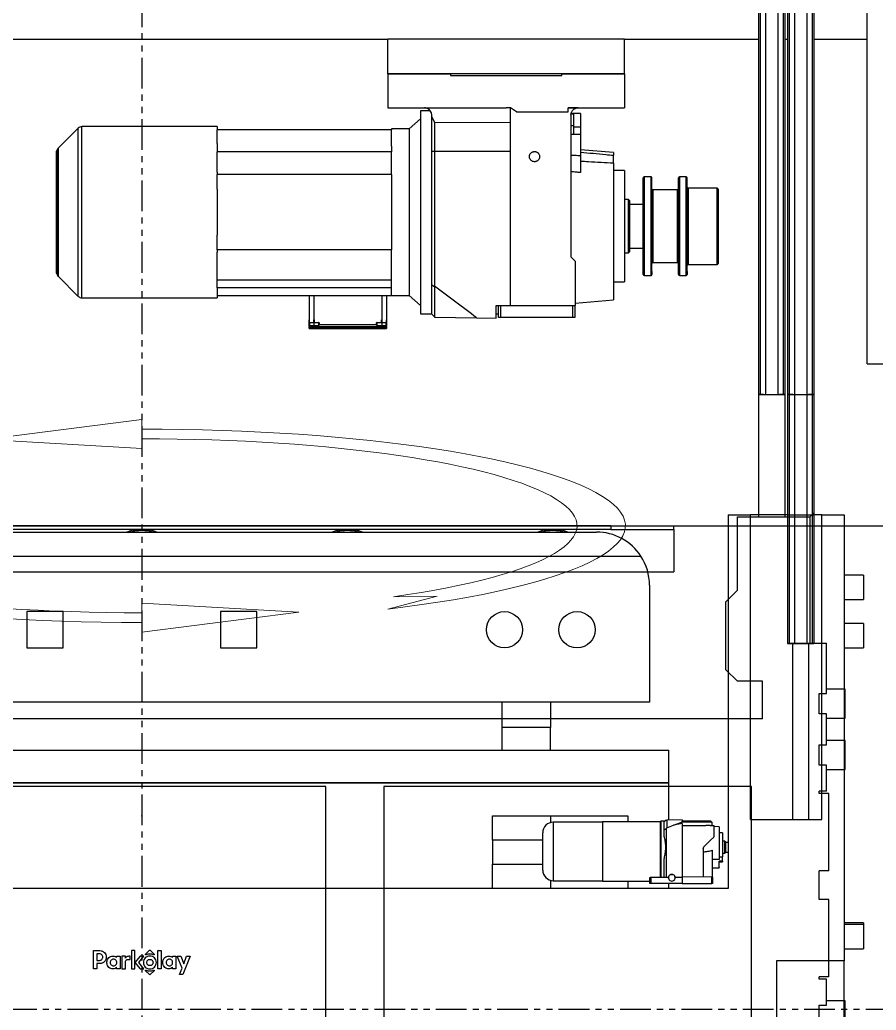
# Model space of a CAD drawing. Header units: millimetres. Extents: x 748 to 17792, y 1005 to 4889.
# Drawn here: x 16883.5 to 17060.6, y 3989.1 to 4193.9 of the extents above; entities that cross this region are included whole.
import ezdxf
from ezdxf.enums import TextEntityAlignment as Align

# ---------------------------------------------------------------- set-up
doc = ezdxf.new("R2010")
doc.units = ezdxf.units.MM
doc.linetypes.add('PHANTOM', pattern=[12.7, 6.35, -1.27, 1.27, -1.27, 1.27, -1.27])
for name, color, linetype in [('PK24-LABEL', 7, 'Continuous'), ('PK24-LOGO', 7, 'Continuous'), ('PK24E', 7, 'Continuous')]:
    doc.layers.add(name, color=color, linetype=linetype)
for name, color, linetype, true_color in [('PK24-SYS-ROOM', 8, 'Continuous', 0x808080), ('PK24E-COMP-PALLET', 132, 'Continuous', 0x00b7c8), ('PK24E-HELPER', 253, 'PHANTOM', 0xa1a1a1), ('PK24E-SYS-LIFT', 31, 'Continuous', 0xffcc5a), ('PK24E-SYS-SHELF', 31, 'Continuous', 0xffcc5a)]:
    doc.layers.add(name, color=color, linetype=linetype, true_color=true_color)
doc.layers.add('PK24E-TTARROW', color=20, linetype='Continuous', lineweight=20, true_color=0xf54b32)
doc.styles.get("Standard").update_dxf_attribs({"font": 'arial.ttf'})

# ---------------------------------------------------------------- blocks, each defined once
blk = doc.blocks.new('TTARROW---TOP-DECOR-PK24')
at = {"layer": 'PK24E-TTARROW'}
for points in [[(0, 90), (0, 80), (-32.49, 89.27), (0, 110), (0, 100, -0.763437), (50.85, -86.11), (61.06, -72.77), (52.06, -73.42, 0.73095)], [(0, -90), (0, -80), (32.49, -89.27), (0, -110), (0, -100, -0.763437), (-50.85, 86.11), (-61.06, 72.77), (-52.06, 73.42, 0.73095)]]:
    blk.add_lwpolyline(points, format="xyb", close=True, dxfattribs=at)
blk = doc.blocks.new('ELIFTTT-TT--BACK-COMP-PKE24')
at = {"layer": 'PK24E-HELPER'}
blk.add_point((0, 0), dxfattribs=at)
at = {"layer": 'PK24E-SYS-LIFT'}
for p, q in [((-94, -1.3), (94, -1.3)), ((-103.22, -6.3), (103.22, -6.3)), ((105, -12.3), (105, -36.5)), ((-23.75, -17.75), (-23.75, -25.25)), ((-16.25, -17.75), (-23.75, -17.75)), ((-16.25, -25.25), (-16.25, -17.75)), ((16.25, -17.75), (16.25, -25.25)), ((23.75, -17.75), (16.25, -17.75)), ((23.75, -25.25), (23.75, -17.75)), ((-23.75, -25.25), (-16.25, -25.25)), ((16.25, -25.25), (23.75, -25.25)), ((105, -36.5), (-105, -36.5)), ((74.5, -41.7), (74.5, -36.5)), ((84.5, -36.5), (84.5, -41.7)), ((84.5, -41.7), (74.5, -41.7)), ((74.5, -46.4), (74.5, -41.7)), ((84.5, -46.4), (84.5, -41.7)), ((-64.86, -46.4), (64.86, -46.4)), ((64.86, -46.4), (74.5, -46.4)), ((74.5, -46.4), (84.5, -46.4)), ((84.5, -46.4), (109, -46.4)), ((109, -53.2), (109, -46.4)), ((109, -53.2), (-109, -53.2))]:
    blk.add_line(p, q, dxfattribs=at)
for centre in [(75, -21.5), (90, -21.5)]:
    blk.add_circle(centre, 3.75, dxfattribs=at)
for centre, radius, start, end in [((0, -10.8), 10, 71.8051, 108.1949), ((0, -10.8), 9.8, 75.7866, 104.2134), ((42.5, -10.8), 10, 71.8051, 108.1949), ((42.5, -10.8), 9.8, 75.7866, 104.2134), ((85, -10.8), 10, 71.8051, 108.1949), ((85, -10.8), 9.8, 75.7866, 104.2134), ((94, -12.3), 11, 33.0557, 90), ((94, -12.3), 11, 0, 33.0557)]:
    blk.add_arc(centre, radius, start, end, dxfattribs=at)
blk = doc.blocks.new('LOGO----DECOR-PK24')
at = {"layer": 'PK24-LOGO'}
for p, q in [((-10, 2.13), (-8.71, 2.13)), ((-10, -1.62), (-10, 2.13)), ((-8.71, 2.13), (-8.43, 2.11)), ((-8.43, 2.11), (-8.3, 2.07)), ((-8.3, 2.07), (-8.17, 2.03)), ((-1.42, 2.13), (-2.13, 2.13)), ((-2.13, 2.13), (-2.13, -1.62)), ((-1.42, -1.62), (-1.42, 2.13)), ((0.79, 1.37), (1.61, 2.19)), ((1.61, 2.19), (1.67, 2.21)), ((1.67, 2.21), (1.73, 2.19)), ((1.73, 2.19), (2.54, 1.37)), ((3.31, 2.13), (4.01, 2.13)), ((3.31, -1.62), (3.31, 2.13)), ((4.01, 2.13), (4.01, -1.62)), ((-9.29, 1.47), (-9.29, 0.11)), ((-8.76, 1.47), (-9.29, 1.47)), ((-9.29, 0.11), (-8.76, 0.11)), ((-8.61, 1.46), (-8.76, 1.47)), ((-8.76, 0.11), (-8.61, 0.13)), ((-8.48, 1.42), (-8.61, 1.46)), ((-8.61, 0.13), (-8.48, 0.17)), ((-8.36, 1.35), (-8.48, 1.42)), ((-8.48, 0.17), (-8.36, 0.23)), ((-8.26, 1.27), (-8.36, 1.35)), ((-8.36, 0.23), (-8.26, 0.31)), ((-8.19, 1.17), (-8.26, 1.27)), ((-8.26, 0.31), (-8.19, 0.41)), ((-8.13, 1.05), (-8.19, 1.17)), ((-8.19, 0.41), (-8.13, 0.53)), ((-8.17, 2.03), (-7.94, 1.9)), ((-8.09, 0.93), (-8.13, 1.05)), ((-8.13, 0.53), (-8.09, 0.66)), ((-8.08, 0.79), (-8.09, 0.93)), ((-8.09, 0.66), (-8.08, 0.79)), ((-7.94, 1.9), (-7.74, 1.74)), ((-7.74, 1.74), (-7.58, 1.55)), ((-7.58, 0.04), (-7.74, -0.16)), ((-7.58, 1.55), (-7.46, 1.32)), ((-7.46, 0.27), (-7.58, 0.04)), ((-7.46, 1.32), (-7.38, 1.06)), ((-7.38, 0.52), (-7.46, 0.27)), ((-7.38, 1.06), (-7.36, 0.79)), ((-7.36, 0.79), (-7.38, 0.52)), ((-7.19, -0.02), (-7.16, 0.13)), ((-7.16, 0.13), (-7.11, 0.26)), ((-7.11, 0.26), (-6.98, 0.49)), ((-6.98, 0.49), (-6.82, 0.68)), ((-6.82, 0.68), (-6.62, 0.82)), ((-6.62, 0.82), (-6.41, 0.92)), ((-6.42, 0.06), (-6.48, -0.05)), ((-6.33, 0.17), (-6.42, 0.06)), ((-6.41, 0.92), (-6.19, 0.98)), ((-6.23, 0.25), (-6.33, 0.17)), ((-6.11, 0.31), (-6.23, 0.25)), ((-6.19, 0.98), (-5.97, 1)), ((-5.98, 0.35), (-6.11, 0.31)), ((-5.84, 0.36), (-5.98, 0.35)), ((-5.97, 1), (-5.74, 0.98)), ((-5.71, 0.35), (-5.84, 0.36)), ((-5.74, 0.98), (-5.53, 0.92)), ((-5.58, 0.31), (-5.71, 0.35)), ((-5.47, 0.24), (-5.58, 0.31)), ((-5.53, 0.92), (-5.35, 0.82)), ((-5.37, 0.16), (-5.47, 0.24)), ((-5.29, 0.06), (-5.37, 0.16)), ((-5.35, 0.82), (-5.21, 0.7)), ((-5.23, -0.06), (-5.29, 0.06)), ((-5.21, 0.7), (-5.21, 0.95)), ((-5.21, 0.95), (-4.5, 0.95)), ((-4.5, 0.95), (-4.5, -1.62)), ((-3.41, 0.95), (-4.11, 0.95)), ((-4.11, 0.95), (-4.11, -1.62)), ((-3.41, 0.53), (-3.41, 0.95)), ((-3.36, 0.62), (-3.41, 0.53)), ((-3.37, -0.03), (-3.32, 0.06)), ((-3.29, 0.71), (-3.36, 0.62)), ((-3.32, 0.06), (-3.26, 0.13)), ((-3.22, 0.78), (-3.29, 0.71)), ((-3.26, 0.13), (-3.19, 0.19)), ((-3.14, 0.84), (-3.22, 0.78)), ((-3.19, 0.19), (-3.11, 0.23)), ((-3.05, 0.89), (-3.14, 0.84)), ((-3.11, 0.23), (-3.02, 0.26)), ((-2.94, 0.92), (-3.05, 0.89)), ((-3.02, 0.26), (-2.92, 0.27)), ((-2.83, 0.94), (-2.94, 0.92)), ((-2.92, 0.27), (-2.42, 0.27)), ((-2.7, 0.95), (-2.83, 0.94)), ((-2.42, 0.95), (-2.7, 0.95)), ((-2.42, 0.27), (-2.42, 0.95)), ((-0.37, 0.95), (-1.42, -0.33)), ((-0.61, -0.33), (0.44, 0.95)), ((0.44, 0.95), (-0.37, 0.95)), ((0.44, 0.19), (0.36, -0.06)), ((0.56, 0.41), (0.44, 0.19)), ((0.72, 0.61), (0.56, 0.41)), ((0.92, 0.77), (0.72, 0.61)), ((0.77, 1.32), (0.79, 1.37)), ((0.78, 1.26), (0.77, 1.32)), ((0.81, 1.24), (0.78, 1.26)), ((0.85, 1.23), (0.81, 1.24)), ((0.89, 1.24), (0.85, 1.23)), ((1.07, 1.32), (0.89, 1.24)), ((1.15, 0.9), (0.92, 0.77)), ((1.27, 1.37), (1.07, 1.32)), ((1.07, -0.08), (1.13, 0.03)), ((1.13, 0.03), (1.21, 0.12)), ((1.4, 0.98), (1.15, 0.9)), ((1.21, 0.12), (1.3, 0.2)), ((1.46, 1.41), (1.27, 1.37)), ((1.3, 0.2), (1.41, 0.26)), ((1.67, 1), (1.4, 0.98)), ((1.41, 0.26), (1.54, 0.3)), ((1.67, 1.42), (1.46, 1.41)), ((1.54, 0.3), (1.67, 0.31)), ((1.87, 1.41), (1.67, 1.42)), ((1.94, 0.98), (1.67, 1)), ((1.67, 0.31), (1.8, 0.3)), ((1.8, 0.3), (1.92, 0.26)), ((2.07, 1.37), (1.87, 1.41)), ((1.92, 0.26), (2.03, 0.2)), ((2.19, 0.9), (1.94, 0.98)), ((2.03, 0.2), (2.13, 0.12)), ((2.26, 1.32), (2.07, 1.37)), ((2.13, 0.12), (2.2, 0.03)), ((2.41, 0.77), (2.19, 0.9)), ((2.2, 0.03), (2.26, -0.08)), ((2.45, 1.24), (2.26, 1.32)), ((2.61, 0.61), (2.41, 0.77)), ((2.48, 1.23), (2.45, 1.24)), ((2.52, 1.24), (2.48, 1.23)), ((2.55, 1.26), (2.52, 1.24)), ((2.54, 1.37), (2.57, 1.32)), ((2.57, 1.32), (2.55, 1.26)), ((2.78, 0.41), (2.61, 0.61)), ((2.9, 0.19), (2.78, 0.41)), ((2.98, -0.06), (2.9, 0.19)), ((4.37, -0.02), (4.4, 0.13)), ((4.4, 0.13), (4.45, 0.26)), ((4.45, 0.26), (4.58, 0.49)), ((4.58, 0.49), (4.74, 0.68)), ((4.74, 0.68), (4.93, 0.82)), ((4.93, 0.82), (5.15, 0.92)), ((5.14, 0.06), (5.08, -0.05)), ((5.23, 0.17), (5.14, 0.06)), ((5.15, 0.92), (5.37, 0.98)), ((5.33, 0.25), (5.23, 0.17)), ((5.45, 0.31), (5.33, 0.25)), ((5.37, 0.98), (5.59, 1)), ((5.58, 0.35), (5.45, 0.31)), ((5.72, 0.36), (5.58, 0.35)), ((5.59, 1), (5.82, 0.98)), ((5.85, 0.35), (5.72, 0.36)), ((5.82, 0.98), (6.03, 0.92)), ((5.98, 0.31), (5.85, 0.35)), ((6.09, 0.24), (5.98, 0.31)), ((6.03, 0.92), (6.21, 0.82)), ((6.19, 0.16), (6.09, 0.24)), ((6.27, 0.06), (6.19, 0.16)), ((6.21, 0.82), (6.35, 0.7)), ((6.32, -0.06), (6.27, 0.06)), ((6.35, 0.7), (6.35, 0.95)), ((6.35, 0.95), (7.06, 0.95)), ((7.06, 0.95), (7.06, -1.62)), ((8.33, -1.51), (7.31, 0.95)), ((7.31, 0.95), (8.05, 0.95)), ((8.05, 0.95), (8.68, -0.63)), ((10, 0.95), (8.51, -2.81)), ((8.68, -0.63), (9.27, 0.95)), ((9.27, 0.95), (10, 0.95)), ((-9.29, -1.62), (-10, -1.62)), ((-8.71, -0.55), (-9.29, -0.55)), ((-9.29, -0.55), (-9.29, -1.62)), ((-8.43, -0.52), (-8.71, -0.55)), ((-8.3, -0.49), (-8.43, -0.52)), ((-8.17, -0.44), (-8.3, -0.49)), ((-7.94, -0.32), (-8.17, -0.44)), ((-7.74, -0.16), (-7.94, -0.32)), ((-7.22, -0.33), (-7.21, -0.17)), ((-7.21, -0.5), (-7.22, -0.33)), ((-7.21, -0.17), (-7.19, -0.02)), ((-7.19, -0.65), (-7.21, -0.5)), ((-7.16, -0.79), (-7.19, -0.65)), ((-7.1, -0.92), (-7.16, -0.79)), ((-6.97, -1.15), (-7.1, -0.92)), ((-6.81, -1.34), (-6.97, -1.15)), ((-6.62, -1.48), (-6.81, -1.34)), ((-6.41, -1.59), (-6.62, -1.48)), ((-6.52, -0.18), (-6.53, -0.33)), ((-6.53, -0.33), (-6.52, -0.47)), ((-6.48, -0.05), (-6.52, -0.18)), ((-6.52, -0.47), (-6.48, -0.6)), ((-6.48, -0.6), (-6.42, -0.72)), ((-6.42, -0.72), (-6.33, -0.82)), ((-6.19, -1.65), (-6.41, -1.59)), ((-6.33, -0.82), (-6.23, -0.9)), ((-6.23, -0.9), (-6.11, -0.97)), ((-5.98, -1.67), (-6.19, -1.65)), ((-6.11, -0.97), (-5.98, -1.01)), ((-5.98, -1.01), (-5.84, -1.02)), ((-5.74, -1.65), (-5.98, -1.67)), ((-5.84, -1.02), (-5.71, -1.01)), ((-5.53, -1.57), (-5.74, -1.65)), ((-5.71, -1.01), (-5.58, -0.97)), ((-5.58, -0.97), (-5.47, -0.9)), ((-5.35, -1.47), (-5.53, -1.57)), ((-5.47, -0.9), (-5.37, -0.82)), ((-5.37, -0.82), (-5.29, -0.72)), ((-5.21, -1.33), (-5.35, -1.47)), ((-5.29, -0.72), (-5.23, -0.6)), ((-5.2, -0.19), (-5.23, -0.06)), ((-5.23, -0.6), (-5.2, -0.47)), ((-5.21, -1.62), (-5.21, -1.33)), ((-5.21, -1.33), (-5.21, -1.33)), ((-4.5, -1.62), (-5.21, -1.62)), ((-5.19, -0.33), (-5.2, -0.19)), ((-5.2, -0.47), (-5.19, -0.33)), ((-4.11, -1.62), (-3.41, -1.62)), ((-3.41, -0.21), (-3.4, -0.12)), ((-3.41, -1.62), (-3.41, -0.21)), ((-3.4, -0.12), (-3.37, -0.03)), ((-2.13, -1.62), (-1.42, -1.62)), ((-1.42, -0.33), (-0.37, -1.62)), ((0.44, -1.62), (-0.61, -0.33)), ((-0.37, -1.62), (0.44, -1.62)), ((0.36, -0.06), (0.33, -0.33)), ((0.33, -0.33), (0.36, -0.6)), ((0.36, -0.6), (0.44, -0.85)), ((0.44, -0.85), (0.56, -1.08)), ((0.56, -1.08), (0.72, -1.28)), ((0.72, -1.28), (0.92, -1.44)), ((0.77, -1.98), (0.78, -1.93)), ((0.79, -2.04), (0.77, -1.98)), ((0.78, -1.93), (0.81, -1.9)), ((1.61, -2.85), (0.79, -2.04)), ((0.81, -1.9), (0.85, -1.89)), ((0.85, -1.89), (0.89, -1.9)), ((0.89, -1.9), (1.07, -1.98)), ((0.92, -1.44), (1.15, -1.56)), ((1.02, -0.33), (1.03, -0.2)), ((1.03, -0.46), (1.02, -0.33)), ((1.03, -0.2), (1.07, -0.08)), ((1.07, -0.59), (1.03, -0.46)), ((1.13, -0.7), (1.07, -0.59)), ((1.07, -1.98), (1.27, -2.04)), ((1.21, -0.79), (1.13, -0.7)), ((1.15, -1.56), (1.4, -1.64)), ((1.3, -0.87), (1.21, -0.79)), ((1.27, -2.04), (1.46, -2.07)), ((1.41, -0.93), (1.3, -0.87)), ((1.4, -1.64), (1.67, -1.67)), ((1.54, -0.97), (1.41, -0.93)), ((1.67, -0.98), (1.54, -0.97)), ((1.8, -0.97), (1.67, -0.98)), ((1.67, -1.67), (1.94, -1.64)), ((2.54, -2.04), (1.73, -2.85)), ((1.92, -0.93), (1.8, -0.97)), ((1.87, -2.07), (2.07, -2.04)), ((2.03, -0.87), (1.92, -0.93)), ((1.94, -1.64), (2.19, -1.56)), ((2.13, -0.79), (2.03, -0.87)), ((2.07, -2.04), (2.26, -1.98)), ((2.2, -0.7), (2.13, -0.79)), ((2.19, -1.56), (2.41, -1.44)), ((2.26, -0.59), (2.2, -0.7)), ((2.26, -0.08), (2.3, -0.2)), ((2.3, -0.46), (2.26, -0.59)), ((2.26, -1.98), (2.45, -1.9)), ((2.3, -0.2), (2.31, -0.33)), ((2.31, -0.33), (2.3, -0.46)), ((2.41, -1.44), (2.61, -1.28)), ((2.45, -1.9), (2.48, -1.89)), ((2.48, -1.89), (2.52, -1.9)), ((2.52, -1.9), (2.55, -1.93)), ((2.57, -1.98), (2.54, -2.04)), ((2.55, -1.93), (2.57, -1.98)), ((2.61, -1.28), (2.78, -1.08)), ((2.78, -1.08), (2.9, -0.85)), ((2.9, -0.85), (2.98, -0.6)), ((3, -0.33), (2.98, -0.06)), ((2.98, -0.6), (3, -0.33)), ((4.01, -1.62), (3.31, -1.62)), ((4.34, -0.17), (4.37, -0.02)), ((4.34, -0.33), (4.34, -0.17)), ((4.34, -0.5), (4.34, -0.33)), ((4.37, -0.65), (4.34, -0.5)), ((4.4, -0.79), (4.37, -0.65)), ((4.46, -0.92), (4.4, -0.79)), ((4.59, -1.15), (4.46, -0.92)), ((4.75, -1.34), (4.59, -1.15)), ((4.94, -1.48), (4.75, -1.34)), ((5.15, -1.59), (4.94, -1.48)), ((5.04, -0.18), (5.03, -0.33)), ((5.03, -0.33), (5.04, -0.47)), ((5.08, -0.05), (5.04, -0.18)), ((5.04, -0.47), (5.08, -0.6)), ((5.08, -0.6), (5.14, -0.72)), ((5.14, -0.72), (5.23, -0.82)), ((5.37, -1.65), (5.15, -1.59)), ((5.23, -0.82), (5.33, -0.9)), ((5.33, -0.9), (5.45, -0.97)), ((5.58, -1.67), (5.37, -1.65)), ((5.45, -0.97), (5.58, -1.01)), ((5.58, -1.01), (5.72, -1.02)), ((5.81, -1.65), (5.58, -1.67)), ((5.72, -1.02), (5.85, -1.01)), ((6.03, -1.57), (5.81, -1.65)), ((5.85, -1.01), (5.98, -0.97)), ((5.98, -0.97), (6.09, -0.9)), ((6.21, -1.47), (6.03, -1.57)), ((6.09, -0.9), (6.19, -0.82)), ((6.19, -0.82), (6.27, -0.72)), ((6.35, -1.33), (6.21, -1.47)), ((6.27, -0.72), (6.32, -0.6)), ((6.36, -0.19), (6.32, -0.06)), ((6.32, -0.6), (6.36, -0.47)), ((6.35, -1.62), (6.35, -1.33)), ((6.35, -1.33), (6.35, -1.33)), ((7.06, -1.62), (6.35, -1.62)), ((6.37, -0.33), (6.36, -0.19)), ((6.36, -0.47), (6.37, -0.33)), ((7.8, -2.81), (8.33, -1.51)), ((1.46, -2.07), (1.67, -2.09)), ((1.67, -2.88), (1.61, -2.85)), ((1.67, -2.09), (1.87, -2.07)), ((1.73, -2.85), (1.67, -2.88)), ((8.51, -2.81), (7.8, -2.81))]:
    blk.add_line(p, q, dxfattribs=at)
blk = doc.blocks.new('ELIFTTT-CHASIS--BACK-COMP-PKE24')
at = {"layer": 'PK24E-HELPER'}
blk.add_point((0, 0), dxfattribs=at)
at = {"layer": 'PK24E-SYS-LIFT'}
for p, q in [((121.25, 2.25), (121.25, -75)), ((121.25, 2.25), (125.85, 2.25)), ((125.85, -60.75), (125.85, 2.25)), ((133.55, 2.25), (125.85, 2.25)), ((133.55, 2.25), (133.55, -24.25)), ((133.55, 2.25), (133.88, 2.25)), ((133.88, 2.25), (133.88, -24.25)), ((133.88, 2.25), (134.98, 2.25)), ((134.98, 2.25), (134.98, -24.25)), ((134.98, 2.25), (137.52, 2.25)), ((137.52, 2.25), (137.52, -24.25)), ((137.52, 2.25), (138.62, 2.25)), ((138.62, 2.25), (138.62, -24.25)), ((138.62, 2.25), (138.95, 2.25)), ((138.95, 2.25), (138.95, -24.25)), ((140.65, 2.25), (138.95, 2.25)), ((140.65, -60.75), (140.65, 2.25)), ((140.65, 2.25), (145.25, 2.25)), ((145.25, 2.25), (145.25, -90)), ((149.25, -10.25), (145.25, -10.25)), ((149.25, -10.25), (149.25, -15.25)), ((145.25, -15.25), (149.25, -15.25)), ((149.25, -20.25), (145.25, -20.25)), ((149.25, -20.25), (149.25, -25.25)), ((133.55, -24.25), (133.88, -24.25)), ((133.88, -24.25), (134.98, -24.25)), ((134.53, -24.33), (134.53, -60.75)), ((134.53, -24.33), (137.97, -24.33)), ((134.98, -24.25), (137.52, -24.25)), ((137.52, -24.25), (138.62, -24.25)), ((137.97, -60.75), (137.97, -24.33)), ((138.62, -24.25), (138.95, -24.25)), ((145.25, -25.25), (149.25, -25.25)), ((-109, -53.2), (109, -53.2)), ((109, -60.85), (109, -53.2)), ((72.5, -60), (84.5, -60)), ((72.5, -65), (72.5, -60)), ((84.5, -60), (84.5, -61.39)), ((84.5, -60), (100.5, -60)), ((95.25, -61.31), (85.1, -61.31)), ((85.1, -61.31), (85.1, -67.36)), ((107.18, -61.21), (95.25, -61.21)), ((95.25, -61.21), (95.25, -67.36)), ((100.5, -60), (100.5, -61.21)), ((107.18, -61.21), (107.18, -72.68)), ((108.16, -61.11), (107.35, -61.11)), ((107.35, -61.11), (107.35, -67.36)), ((108.41, -60.86), (108, -61.27)), ((108, -62.95), (108, -61.27)), ((108.41, -60.86), (108.55, -60.86)), ((111.75, -60.8), (108.55, -60.86)), ((108.55, -60.86), (108.55, -62.49)), ((109.94, -61.93), (111.69, -61.3)), ((111.69, -61.3), (111.91, -61)), ((111.91, -61.3), (111.69, -61.3)), ((111.75, -60.8), (111.75, -61)), ((111.75, -61), (111.91, -61)), ((111.91, -61), (117.61, -61)), ((117.91, -61.3), (111.91, -61.3)), ((117.91, -61.3), (117.61, -61)), ((117.91, -61.3), (117.91, -62)), ((125.85, -60.75), (140.65, -60.75)), ((108.41, -62.7), (108, -62.95)), ((108, -64.28), (108, -62.95)), ((108.41, -62.7), (108.41, -72.7)), ((111.75, -61.6), (109.94, -61.93)), ((111.75, -61.6), (111.75, -72.7)), ((111.75, -62), (111.91, -62)), ((111.91, -62), (116.65, -62)), ((116.65, -62), (116.66, -62)), ((117.56, -62), (116.66, -62)), ((117.56, -62), (117.91, -62)), ((117.91, -62), (118.3, -62)), ((118.3, -62), (118.3, -64.31)), ((119.4, -62.28), (118.3, -62.22)), ((119.4, -62.28), (119.4, -69)), ((120.1, -63.5), (119.4, -63.5)), ((120.1, -63.5), (120.1, -68.47)), ((82.9, -65), (72.5, -65)), ((72.5, -65), (72.5, -70)), ((82.9, -67.36), (82.9, -63.51)), ((120.6, -65.25), (120.1, -65.25)), ((120.7, -65.35), (120.6, -65.25)), ((120.6, -66.5), (120.6, -65.25)), ((120.7, -65.35), (120.7, -66.5)), ((121.2, -65.5), (120.7, -65.5)), ((82.9, -71.21), (82.9, -67.36)), ((85.1, -67.36), (85.1, -73.41)), ((95.25, -67.36), (95.25, -73.51)), ((107.35, -67.36), (107.35, -72.68)), ((116.1, -66.76), (116.1, -72.68)), ((118.05, -72.71), (118.05, -67.13)), ((120.6, -67.75), (120.6, -66.5)), ((120.7, -66.5), (120.7, -67.65)), ((120.7, -67.5), (121.25, -67.5)), ((108, -72.67), (108, -68.87)), ((119.4, -69), (118.05, -69.06)), ((119.4, -68.47), (120.1, -68.47)), ((120.1, -69.4), (119.4, -69.4)), ((119.4, -70.66), (119.4, -69.4)), ((119.4, -69.5), (120.1, -69.5)), ((120.1, -67.75), (120.6, -67.75)), ((120.1, -69.4), (120.1, -68.47)), ((120.1, -69.4), (120.1, -69.5)), ((120.6, -67.75), (120.7, -67.65)), ((72.5, -75), (72.5, -70)), ((72.5, -70), (82.9, -70)), ((118.05, -70.73), (119.4, -70.66)), ((118.05, -70.79), (119.4, -70.72)), ((119.4, -70.66), (119.4, -70.72)), ((84.5, -73.32), (84.5, -75)), ((85.1, -73.41), (95.25, -73.41)), ((95.25, -73.51), (105.05, -73.51)), ((100.5, -73.51), (100.5, -75)), ((105.05, -74), (105.05, -72.72)), ((105.25, -72.71), (108.4, -72.66)), ((105.25, -72.71), (105.25, -74)), ((108.41, -72.7), (108.4, -72.66)), ((108.41, -72.7), (108.91, -72.7)), ((110.29, -72.7), (111.75, -72.7)), ((117.85, -72.71), (111.75, -72.6)), ((111.75, -72.7), (111.75, -74)), ((117.85, -74), (117.85, -72.71)), ((118.05, -72.71), (118.05, -74)), ((121.25, -75), (-121.25, -75)), ((105.25, -74), (105.05, -74)), ((111.75, -74), (105.25, -74)), ((109, -75), (109, -74)), ((111.75, -74), (117.85, -74)), ((118.05, -74), (117.85, -74)), ((149.25, -82.1), (145.25, -82.1)), ((149.25, -82.5), (145.25, -82.5)), ((149.25, -82.1), (149.25, -82.5)), ((149.25, -82.5), (149.25, -87.5)), ((145.25, -87.5), (149.25, -87.5)), ((131.25, -90), (131.25, -102.5)), ((145.25, -90), (131.25, -90)), ((145.25, -102.5), (145.25, -90))]:
    blk.add_line(p, q, dxfattribs=at)
at = {"layer": 'PK24E-SYS-LIFT', "flags": 128}
for points in [[(116.25, -66.41), (116.93, -65.73), (117.6, -65.05), (118.28, -64.38)], [(105.05, -72.72), (105.05, -72.72), (105.06, -72.72), (105.08, -72.72), (105.11, -72.72), (105.14, -72.72), (105.17, -72.71), (105.21, -72.71), (105.25, -72.71)], [(117.85, -72.71), (117.89, -72.71), (117.93, -72.71), (117.96, -72.71), (117.99, -72.71), (118.02, -72.71), (118.04, -72.71), (118.05, -72.71), (118.05, -72.71)]]:
    blk.add_lwpolyline(points, dxfattribs=at)
at = {"layer": 'PK24E-SYS-LIFT'}
for centre, radius, start, end in [((85.1, -63.51), 2.2, 90, 180), ((107.35, -61.31), 0.2, 90, 150), ((85.1, -71.21), 2.2, 180, 270), ((109.6, -72.8), 0.7, 171.6392, 8.2888)]:
    blk.add_arc(centre, radius, start, end, dxfattribs=at)
for centre, major_axis, ratio, start_param, end_param in [((85.52, -70.13), (28.08, 28.08), 0.326934, 5.282504, 5.289995), ((27.64, -69.05), (106.42, 23.57), 0.150747, 5.542083, 5.562483)]:
    blk.add_ellipse(centre, major_axis=major_axis, ratio=ratio, start_param=start_param, end_param=end_param, dxfattribs=at)
for points, knots in [([(108, -68.87), (108.04, -68.73), (108.12, -68.45), (108.22, -67.97), (108.3, -67.45), (108.35, -66.89), (108.36, -66.33), (108.33, -65.78), (108.25, -65.25), (108.15, -64.74), (108.05, -64.43), (108, -64.28)], [0, 0, 0, 0, 0.093727, 0.187447, 0.304057, 0.421027, 0.537611, 0.654202, 0.771179, 0.88781, 1, 1, 1, 1]), ([(118.28, -64.38), (118.28, -64.37), (118.3, -64.35), (118.3, -64.32), (118.3, -64.31)], [0, 0, 0, 0, 0.485402, 1, 1, 1, 1]), ([(121.2, -65.5), (121.2, -65.5), (121.21, -65.5), (121.23, -65.51), (121.25, -65.51)], [0, 0, 0, 0, 0.603183, 1, 1, 1, 1]), ([(116.1, -66.76), (116.11, -66.7), (116.12, -66.59), (116.18, -66.47), (116.23, -66.42), (116.25, -66.41)], [0, 0, 0, 0, 0.43316, 0.866317, 1, 1, 1, 1]), ([(116.1, -67.48), (116.43, -67.43), (117.08, -67.33), (117.73, -67.2), (118.05, -67.13)], [0, 0, 0, 0, 0.499771, 1, 1, 1, 1]), ([(108.91, -72.7), (108.93, -72.62), (108.96, -72.47), (109.11, -72.28), (109.31, -72.15), (109.55, -72.09), (109.78, -72.11), (110, -72.21), (110.17, -72.38), (110.26, -72.55), (110.29, -72.66), (110.29, -72.7)], [0, 0, 0, 0, 0.117772, 0.236457, 0.354983, 0.473308, 0.591474, 0.709516, 0.827502, 0.945535, 1, 1, 1, 1]), ([(110.29, -72.7), (110.27, -72.62), (110.23, -72.46), (110.07, -72.26), (109.85, -72.13), (109.6, -72.09), (109.35, -72.13), (109.13, -72.26), (108.97, -72.46), (108.93, -72.62), (108.91, -72.7)], [0, 0, 0, 0, 0.125156, 0.250057, 0.375054, 0.500102, 0.625161, 0.750187, 0.875143, 1, 1, 1, 1]), ([(110.29, -72.7), (110.27, -72.62), (110.23, -72.46), (110.07, -72.26), (109.85, -72.13), (109.69, -72.11), (109.6, -72.1)], [0, 0, 0, 0, 0.250296, 0.50008, 0.750058, 1, 1, 1, 1])]:
    blk.add_open_spline(points, degree=3, knots=knots, dxfattribs=at)
at = {"layer": 'PK24-LOGO', "linetype": 'Continuous'}
blk.add_blockref('LOGO----DECOR-PK24', (0, -90), dxfattribs=at)
blk = doc.blocks.new('ELIFTTT---BACK-COMP-PKE24')
at = {"yscale": 0.2}
blk.add_blockref('TTARROW---TOP-DECOR-PK24', (0, 0), dxfattribs=at)
for name in ['ELIFTTT-CHASIS--BACK-COMP-PKE24', 'ELIFTTT-TT--BACK-COMP-PKE24']:
    blk.add_blockref(name, (0, 0))
blk = doc.blocks.new('ELIFT-DU--BACK-COMP-PKE24')
at = {"layer": 'PK24E-SYS-LIFT', "linetype": 'Continuous', "lineweight": 25}
for p, q in [((127.55, 155.15), (127.55, 27.17)), ((127.88, 155.15), (127.88, 27.17)), ((128.98, 155.15), (128.98, 27.17)), ((131.52, 155.15), (131.52, 27.17)), ((132.62, 155.15), (132.62, 27.17)), ((132.95, 155.15), (132.95, 27.17)), ((133.55, 155.15), (133.55, 27.17)), ((133.88, 155.15), (133.88, 27.17)), ((134.98, 155.15), (134.98, 27.17)), ((137.52, 155.15), (137.52, 27.17)), ((138.62, 155.15), (138.62, 27.17)), ((138.95, 155.15), (138.95, 27.17)), ((150, 33.5), (150, 143.9)), ((-71.85, 100.65), (50.85, 100.65)), ((99.85, 100.65), (50.85, 100.65)), ((50.85, 93.45), (50.85, 100.65)), ((99.85, 93.45), (99.85, 100.65)), ((99.85, 100.65), (127.55, 100.65)), ((132.95, 100.65), (133.55, 100.65)), ((138.95, 100.65), (150, 100.65)), ((50.85, 93.45), (50.85, 86.45)), ((50.85, 93.45), (63.85, 93.45)), ((99.85, 93.45), (50.85, 93.45)), ((63.85, 93.45), (63.85, 93.15)), ((63.85, 93.15), (86.85, 93.15)), ((86.85, 93.15), (86.85, 93.45)), ((86.85, 93.45), (99.85, 93.45)), ((99.85, 93.45), (99.85, 86.45)), ((50.85, 86.45), (75.35, 86.45)), ((58.91, 86.38), (75.35, 86.45)), ((76.25, 86.45), (75.35, 86.41)), ((75.35, 86.41), (75.35, 86.45)), ((76.25, 83.45), (76.25, 86.45)), ((77.49, 85.65), (76.25, 86.45)), ((88.2, 86.45), (99.85, 86.45)), ((88.2, 85.65), (88.2, 86.45)), ((57.65, 84.14), (55.3, 82.1)), ((59.65, 85.85), (57.65, 85.85)), ((57.65, 85.85), (57.65, 43.85)), ((59.95, 84.6), (59.95, 84.95)), ((59.95, 84.6), (60.55, 83.39)), ((59.95, 77.47), (59.95, 84.6)), ((77.49, 85.65), (88.2, 85.65)), ((89.25, 85.15), (88.75, 85.15)), ((88.75, 84.95), (88.75, 55.65)), ((90.75, 85.27), (88.79, 85.27)), ((89.25, 85.15), (89.25, 82.71)), ((90.75, 85.27), (90.75, 82.48)), ((-13.14, 82.26), (-17.24, 78.16)), ((-13.14, 47.44), (-13.14, 82.26)), ((15.6, 82.55), (-12.44, 82.55)), ((-12.44, 47.15), (-12.44, 82.55)), ((15.6, 82.55), (15.6, 81.9)), ((55.3, 82.1), (51.6, 82.1)), ((51.6, 82.1), (51.6, 81.9)), ((55.3, 82.1), (55.3, 47.6)), ((60.55, 83.39), (76.25, 83.45)), ((60.55, 83.39), (60.55, 77.46)), ((76.25, 77.45), (76.25, 83.45)), ((89.25, 82.71), (88.75, 82.71)), ((89.25, 82.71), (89.25, 80.92)), ((89.25, 82.48), (90.75, 82.48)), ((90.75, 82.48), (90.75, 80.92)), ((15.6, 79.05), (15.6, 81.9)), ((51.6, 81.9), (15.6, 81.9)), ((51.6, 78.49), (51.6, 81.9)), ((90.75, 80.92), (88.75, 80.92)), ((90.75, 80.92), (90.75, 76.57)), ((-17.24, 51.54), (-17.24, 78.16)), ((15.6, 79.05), (15.6, 77.37)), ((51.6, 78.49), (51.6, 77.37)), ((-17.7, 77.35), (-17.7, 52.35)), ((-17.51, 52.04), (-17.51, 77.66)), ((15.6, 73.12), (15.6, 77.37)), ((51.6, 77.37), (15.6, 77.37)), ((51.6, 72.63), (51.6, 77.37)), ((59.95, 49.83), (59.95, 77.47)), ((59.95, 77.47), (60.55, 77.46)), ((60.55, 77.46), (76.25, 77.45)), ((60.55, 77.46), (60.55, 49.53)), ((76.25, 45.55), (76.25, 77.45)), ((97.55, 77.18), (90.75, 77.78)), ((97.55, 77.18), (97.55, 76.64)), ((97.55, 74.98), (97.55, 76.64)), ((97.55, 74.98), (97.55, 46.72)), ((15.6, 73.12), (15.6, 72.63)), ((15.6, 69.6), (15.6, 72.63)), ((51.6, 72.63), (15.6, 72.63)), ((51.6, 72.63), (51.6, 67.47)), ((99.85, 73.45), (97.55, 73.45)), ((99.85, 73.45), (99.85, 61.95)), ((103.7, 52.58), (103.7, 71.95)), ((105.3, 72.15), (103.9, 72.15)), ((103.9, 72.15), (103.9, 52.39)), ((105.3, 52.39), (105.3, 72.15)), ((105.5, 52.58), (105.5, 71.95)), ((111, 52.58), (111, 71.95)), ((112.6, 72.15), (111.2, 72.15)), ((111.2, 72.15), (111.2, 52.39)), ((112.6, 52.39), (112.6, 72.15)), ((112.8, 52.58), (112.8, 71.95)), ((119, 69.85), (113, 69.85)), ((113, 69.85), (113, 54.54)), ((119, 54.54), (119, 69.85)), ((119.2, 69.65), (119.2, 54.73)), ((15.6, 69.6), (15.6, 60.1)), ((110.8, 69.45), (105.7, 69.45)), ((105.7, 69.45), (105.7, 54.92)), ((110.8, 54.92), (110.8, 69.45)), ((51.6, 67.47), (51.6, 62.23)), ((100.65, 67.45), (99.85, 67.45)), ((100.85, 67.25), (100.65, 67.45)), ((100.65, 56.45), (100.65, 67.45)), ((100.85, 67.25), (100.85, 56.65)), ((103.7, 66.45), (100.85, 66.45)), ((51.6, 62.23), (51.6, 57.07)), ((99.85, 61.95), (99.85, 50.45)), ((15.6, 57.07), (15.6, 60.1)), ((100.85, 57.45), (103.7, 57.45)), ((15.6, 57.07), (15.6, 56.58)), ((51.6, 57.07), (15.6, 57.07)), ((15.6, 50.8), (15.6, 56.58)), ((51.6, 50.8), (51.6, 57.07)), ((89.65, 54.75), (88.75, 55.65)), ((99.85, 56.45), (100.65, 56.45)), ((100.65, 56.45), (100.85, 56.65)), ((89.65, 54.75), (89.65, 45.55)), ((105.7, 54.92), (105.7, 54.45)), ((105.7, 54.45), (110.8, 54.45)), ((110.8, 54.45), (110.8, 54.92)), ((113, 54.54), (113, 54.05)), ((113, 54.05), (119, 54.05)), ((119, 54.05), (119, 54.54)), ((119.2, 54.73), (119.2, 54.25)), ((-17.24, 51.54), (-13.14, 47.44)), ((103.7, 51.95), (103.7, 52.58)), ((103.9, 52.39), (103.9, 51.75)), ((103.9, 51.75), (105.3, 51.75)), ((105.3, 51.75), (105.3, 52.39)), ((105.5, 52.58), (105.5, 51.95)), ((111, 51.95), (111, 52.58)), ((111.2, 52.39), (111.2, 51.75)), ((111.2, 51.75), (112.6, 51.75)), ((112.6, 51.75), (112.6, 52.39)), ((112.8, 52.58), (112.8, 51.95)), ((51.6, 50.8), (15.6, 50.8)), ((15.6, 49.2), (15.6, 50.8)), ((15.6, 49.2), (15.6, 49.19)), ((51.6, 49.2), (15.6, 49.2)), ((15.6, 49.19), (15.6, 47.6)), ((51.6, 49.2), (51.6, 50.8)), ((51.6, 47.6), (51.6, 49.2)), ((59.95, 49.83), (60.54, 49.52)), ((59.95, 43.8), (59.95, 49.83)), ((60.55, 49.53), (60.54, 49.52)), ((60.54, 49.52), (60.54, 43.19)), ((97.55, 50.45), (99.85, 50.45)), ((-12.44, 47.15), (15.6, 47.15)), ((15.6, 47.6), (15.6, 47.15)), ((15.6, 47.6), (51.6, 47.6)), ((34.6, 47.6), (34.6, 42.6)), ((35.6, 47.6), (35.6, 42.6)), ((49.6, 47.6), (49.6, 42.6)), ((50.6, 47.6), (50.6, 42.6)), ((51.6, 47.6), (55.3, 47.6)), ((55.3, 47.6), (57.65, 45.56)), ((73.25, 45.55), (76.25, 45.55)), ((73.25, 42.95), (73.25, 45.55)), ((73.75, 43.05), (73.75, 45.55)), ((74.16, 45.55), (74.16, 43.05)), ((76.25, 45.55), (89.65, 45.55)), ((89.16, 43.05), (89.16, 45.55)), ((89.55, 45.55), (89.55, 43.05)), ((89.65, 46.03), (97.55, 46.72)), ((57.65, 43.85), (59.95, 43.85)), ((60.54, 43.19), (59.95, 43.8)), ((60.54, 43.19), (60.55, 43.17)), ((60.55, 43.17), (69.2, 43.02)), ((69.2, 43.02), (73.25, 42.95)), ((73.75, 43.8), (73.25, 43.8)), ((74.16, 43.05), (73.75, 43.05)), ((89.16, 43.05), (74.16, 43.05)), ((89.55, 43.05), (89.16, 43.05)), ((34.6, 42.6), (34.63, 42.6)), ((34.6, 42.05), (34.6, 42.6)), ((34.63, 42.05), (34.6, 42.05)), ((34.6, 42.05), (34.6, 41.95)), ((34.65, 41.95), (34.6, 41.95)), ((34.6, 41.38), (34.6, 41.95)), ((34.65, 41.38), (34.6, 41.38)), ((34.6, 41.26), (34.6, 41.38)), ((34.6, 41.26), (34.6, 41.16)), ((34.65, 41.16), (34.6, 41.16)), ((34.6, 41.09), (34.6, 41.16)), ((34.65, 41.09), (34.6, 41.09)), ((34.6, 40.99), (34.6, 41.09)), ((34.6, 40.98), (34.6, 40.99)), ((34.6, 40.88), (34.6, 40.98)), ((34.63, 42.6), (34.63, 42.05)), ((34.63, 42.05), (35.57, 42.05)), ((34.65, 42), (34.66, 42)), ((34.65, 41.95), (34.65, 42)), ((35.6, 41.95), (34.65, 41.95)), ((34.65, 41.95), (34.65, 41.38)), ((34.65, 41.33), (34.65, 41.38)), ((34.65, 41.38), (35.6, 41.38)), ((34.65, 41.33), (34.65, 41.21)), ((35.6, 41.33), (34.65, 41.33)), ((34.65, 41.21), (50.55, 41.21)), ((34.65, 41.21), (34.65, 41.16)), ((50.55, 41.16), (34.65, 41.16)), ((34.65, 41.16), (34.65, 41.09)), ((34.65, 41.09), (50.55, 41.09)), ((34.65, 41.09), (34.65, 40.94)), ((35.61, 42), (34.66, 42)), ((35.57, 42.05), (35.57, 42.6)), ((35.57, 42.6), (35.6, 42.6)), ((35.64, 42.05), (35.57, 42.05)), ((35.6, 42.6), (35.64, 42.6)), ((35.6, 42), (35.6, 41.95)), ((35.6, 41.95), (35.6, 41.38)), ((36.6, 41.95), (35.6, 41.95)), ((35.6, 41.33), (35.6, 41.38)), ((35.61, 42), (35.64, 42)), ((35.64, 42.6), (35.64, 42.05)), ((35.64, 42.05), (35.64, 42)), ((35.64, 42.05), (36.55, 42.05)), ((36.55, 42), (35.64, 42)), ((36.55, 42), (36.55, 42.05)), ((36.65, 41.95), (36.6, 41.95)), ((36.6, 41.64), (36.6, 41.95)), ((36.65, 41.64), (36.6, 41.64)), ((36.6, 41.51), (36.6, 41.64)), ((36.65, 41.95), (36.65, 41.64)), ((36.65, 41.64), (48.55, 41.64)), ((36.65, 41.64), (36.65, 41.59)), ((48.55, 41.59), (36.65, 41.59)), ((36.65, 41.59), (36.65, 41.46)), ((48.55, 41.64), (48.55, 41.95)), ((48.6, 41.95), (48.55, 41.95)), ((48.55, 41.64), (48.55, 41.59)), ((48.6, 41.64), (48.55, 41.64)), ((48.55, 41.46), (48.55, 41.59)), ((48.57, 41.44), (48.55, 41.46)), ((48.6, 41.95), (48.6, 41.64)), ((49.6, 41.95), (48.6, 41.95)), ((48.6, 41.64), (48.6, 41.51)), ((48.65, 42.05), (48.65, 42)), ((48.65, 42.05), (49.56, 42.05)), ((49.56, 42), (48.65, 42)), ((49.56, 42.05), (49.56, 42.6)), ((49.56, 42.6), (49.6, 42.6)), ((49.63, 42.05), (49.56, 42.05)), ((49.56, 42), (49.56, 42.05)), ((49.56, 42), (49.59, 42)), ((50.54, 42), (49.59, 42)), ((49.6, 42.6), (49.63, 42.6)), ((49.6, 41.95), (49.6, 42)), ((49.6, 41.95), (49.6, 41.38)), ((50.55, 41.95), (49.6, 41.95)), ((49.6, 41.38), (49.6, 41.33)), ((49.6, 41.38), (50.55, 41.38)), ((50.55, 41.33), (49.6, 41.33)), ((49.63, 42.6), (49.63, 42.05)), ((49.63, 42.05), (50.57, 42.05)), ((50.54, 42), (50.55, 42)), ((50.55, 42), (50.55, 41.95)), ((50.6, 41.95), (50.55, 41.95)), ((50.55, 41.38), (50.55, 41.95)), ((50.6, 41.38), (50.55, 41.38)), ((50.55, 41.38), (50.55, 41.33)), ((50.55, 41.21), (50.55, 41.33)), ((50.55, 41.21), (50.55, 41.16)), ((50.6, 41.16), (50.55, 41.16)), ((50.55, 41.09), (50.55, 41.16)), ((50.6, 41.09), (50.55, 41.09)), ((50.55, 40.94), (50.55, 41.09)), ((50.57, 42.6), (50.6, 42.6)), ((50.57, 42.05), (50.57, 42.6)), ((50.6, 42.05), (50.57, 42.05)), ((50.6, 42.6), (50.6, 42.05)), ((50.6, 41.95), (50.6, 42.05)), ((50.6, 41.95), (50.6, 41.38)), ((50.6, 41.38), (50.6, 41.26)), ((50.6, 41.16), (50.6, 41.26)), ((50.6, 41.16), (50.6, 41.09)), ((50.6, 41.09), (50.6, 40.99)), ((50.6, 40.99), (50.6, 40.98)), ((50.6, 40.98), (50.6, 40.88)), ((34.6, 40.82), (34.6, 40.88)), ((34.65, 40.94), (50.55, 40.94)), ((34.65, 40.94), (34.65, 40.83)), ((34.65, 40.83), (50.55, 40.83)), ((34.65, 40.83), (34.65, 40.77)), ((34.65, 40.77), (50.55, 40.77)), ((50.55, 40.83), (50.55, 40.94)), ((50.55, 40.77), (50.55, 40.83)), ((50.6, 40.88), (50.6, 40.82)), ((150, 33.5), (182.5, 33.5)), ((127.55, 27.17), (127.88, 27.17)), ((127.88, 27.17), (128.98, 27.17)), ((128.98, 27.17), (131.52, 27.17)), ((131.52, 27.17), (132.62, 27.17)), ((132.62, 27.17), (132.95, 27.17)), ((133.55, 27.17), (133.88, 27.17)), ((133.88, 27.17), (134.98, 27.17)), ((134.98, 27.17), (137.52, 27.17)), ((137.52, 27.17), (138.62, 27.17)), ((138.62, 27.17), (138.95, 27.17))]:
    blk.add_line(p, q, dxfattribs=at)
at = {"layer": 'PK24E-SYS-LIFT', "linetype": 'Continuous', "lineweight": 25, "flags": 128}
for points in [[(90.15, 86.45), (88.75, 86.45), (88.2, 86.45)], [(34.6, 40.98), (34.6, 40.98), (34.6, 40.98)], [(50.6, 40.98), (50.6, 40.98), (50.6, 40.98)]]:
    blk.add_lwpolyline(points, dxfattribs=at)
at = {"layer": 'PK24E-SYS-LIFT', "linetype": 'Continuous', "lineweight": 25}
for centre, radius, start, end in [((58.45, 84.95), 1.5, 72.2431, 90), ((58.45, 84.95), 1.5, 0, 72.2431), ((90.25, 84.95), 1.5, 90, 93.9312), ((-12.44, 81.55), 1, 90, 135), ((-16.54, 77.45), 1, 135, 167.922), ((-17.35, 77.35), 0.35, 117.8212, 180), ((103.9, 71.95), 0.2, 90, 180), ((105.3, 71.95), 0.2, 0, 90), ((111.2, 71.95), 0.2, 90, 180), ((112.6, 71.95), 0.2, 0, 90), ((105.7, 69.65), 0.2, 180, 270), ((110.8, 69.65), 0.2, 270, 0), ((113, 70.05), 0.2, 180, 270), ((119, 69.65), 0.2, 0, 90), ((105.7, 54.25), 0.2, 90, 180), ((110.8, 54.25), 0.2, 0, 90), ((113, 53.85), 0.2, 90, 180), ((119, 54.25), 0.2, 270, 0), ((-17.35, 52.35), 0.35, 180, 242.1788), ((-16.54, 52.25), 1, 192.078, 225), ((103.9, 51.95), 0.2, 180, 270), ((105.3, 51.95), 0.2, 270, 0), ((111.2, 51.95), 0.2, 180, 270), ((112.6, 51.95), 0.2, 270, 0), ((-12.44, 48.15), 1, 225, 270), ((34.65, 42.05), 0.05, 180, 270), ((34.65, 41.38), 0.0498, 180.1824, 270.1807), ((34.65, 41.26), 0.0499, 180.1163, 270.1096), ((34.65, 40.99), 0.05, 180, 270), ((34.67, 42.04), 0.0446, 171.9544, 258.5816), ((35.61, 42.04), 0.0446, 171.9533, 258.5781), ((36.55, 41.95), 0.1, 0, 90), ((36.55, 41.95), 0.05, 0, 90), ((36.65, 41.64), 0.0497, 180.326, 270.3092), ((36.65, 41.51), 0.0498, 180.2454, 270.2381), ((48.65, 41.95), 0.1, 90, 180), ((48.55, 41.64), 0.0497, 269.6908, 359.674), ((48.55, 41.51), 0.0498, 269.7619, 359.7546), ((48.65, 41.95), 0.05, 90, 180), ((49.59, 42.04), 0.0446, 281.4219, 8.0467), ((50.53, 42.04), 0.0446, 281.4183, 8.0548), ((50.55, 42.05), 0.05, 270, 0), ((50.55, 41.38), 0.0498, 269.8178, 359.8259), ((50.55, 41.26), 0.0499, 269.889, 359.892), ((50.55, 40.99), 0.05, 270, 0), ((34.65, 40.88), 0.05, 180, 270), ((34.65, 40.82), 0.05, 180, 270), ((50.55, 40.88), 0.05, 270, 0), ((50.55, 40.82), 0.05, 270, 0)]:
    blk.add_arc(centre, radius, start, end, dxfattribs=at)
blk.add_ellipse((-195.13, 80.26), major_axis=(335.48, -139.68), ratio=0.263049, start_param=0.78, end_param=0.82023, dxfattribs=at)
for points, knots in [([(88.75, 84.95), (88.75, 85.03), (88.76, 85.2), (88.83, 85.45), (88.93, 85.68), (89.07, 85.89), (89.25, 86.08), (89.45, 86.23), (89.68, 86.34), (89.91, 86.42), (90.07, 86.44), (90.15, 86.45)], [0, 0, 0, 0, 0.11231, 0.224619, 0.336924, 0.449232, 0.561575, 0.673919, 0.786272, 0.898625, 1, 1, 1, 1]), ([(80.45, 77.08), (80.41, 77.03), (80.32, 76.93), (80.22, 76.74), (80.17, 76.54), (80.15, 76.33), (80.17, 76.13), (80.24, 75.93), (80.34, 75.75), (80.47, 75.59), (80.63, 75.46), (80.82, 75.37), (81.02, 75.31), (81.22, 75.29), (81.43, 75.32), (81.63, 75.38), (81.81, 75.48), (81.97, 75.61), (82.1, 75.78), (82.19, 75.96), (82.25, 76.16), (82.26, 76.37), (82.24, 76.57), (82.18, 76.77), (82.08, 76.95), (81.94, 77.11), (81.78, 77.24), (81.6, 77.33), (81.4, 77.39), (81.19, 77.41), (80.99, 77.38), (80.79, 77.32), (80.61, 77.22), (80.5, 77.13), (80.45, 77.08)], [0, 0, 0, 0, 0.031428, 0.062682, 0.093982, 0.125139, 0.156467, 0.187618, 0.218907, 0.250146, 0.281338, 0.312653, 0.343797, 0.375123, 0.406315, 0.437582, 0.468878, 0.500048, 0.531385, 0.562541, 0.593846, 0.625083, 0.65629, 0.687603, 0.718746, 0.750069, 0.781244, 0.812513, 0.843793, 0.874966, 0.906298, 0.937452, 0.96877, 1, 1, 1, 1]), ([(88.75, 76.68), (89.21, 76.65), (89.88, 76.62), (90.55, 76.58), (90.75, 76.57)], [0, 0, 0, 0, 0.693136, 1, 1, 1, 1]), ([(90.75, 77.27), (92.48, 77.12), (94.74, 76.91), (97.01, 76.69), (97.55, 76.64)], [0, 0, 0, 0, 0.761395, 1, 1, 1, 1]), ([(90.75, 76.57), (90.75, 76.35), (90.75, 75.9), (90.75, 75.22), (90.75, 74.55), (90.75, 73.97), (90.75, 73.46), (90.75, 73.18), (90.75, 73.04)], [0, 0, 0, 0, 0.175036, 0.355137, 0.530177, 0.710316, 0.853766, 1, 1, 1, 1]), ([(97.55, 74.98), (95.82, 75.08), (93.56, 75.2), (91.29, 75.34), (90.75, 75.37)], [0, 0, 0, 0, 0.761407, 1, 1, 1, 1]), ([(90.75, 73.04), (90.43, 73.07), (89.76, 73.14), (89.1, 73.2), (88.75, 73.24)], [0, 0, 0, 0, 0.481164, 1, 1, 1, 1]), ([(35.6, 41.38), (35.67, 41.38), (35.86, 41.38), (36.14, 41.4), (36.39, 41.42), (36.57, 41.46), (36.59, 41.49), (36.6, 41.51)], [0, 0, 0, 0, 0.136408, 0.350577, 0.566327, 0.783148, 1, 1, 1, 1]), ([(36.65, 41.46), (36.64, 41.44), (36.61, 41.41), (36.43, 41.38), (36.16, 41.35), (35.87, 41.33), (35.68, 41.33), (35.6, 41.33)], [0, 0, 0, 0, 0.216833, 0.433696, 0.649438, 0.863605, 1, 1, 1, 1]), ([(49.6, 41.33), (49.48, 41.33), (49.25, 41.34), (48.93, 41.36), (48.7, 41.39), (48.59, 41.42), (48.57, 41.43), (48.57, 41.44)], [0, 0, 0, 0, 0.240515, 0.481051, 0.722248, 0.964971, 1, 1, 1, 1]), ([(48.6, 41.51), (48.61, 41.5), (48.62, 41.47), (48.74, 41.44), (48.97, 41.41), (49.26, 41.39), (49.49, 41.38), (49.6, 41.38)], [0, 0, 0, 0, 0.146419, 0.361088, 0.574461, 0.787236, 1, 1, 1, 1])]:
    blk.add_open_spline(points, degree=3, knots=knots, dxfattribs=at)
blk = doc.blocks.new('PALLET--NOCAR-BACK-COMP-PKE24')
at = {"layer": 'PK24E-COMP-PALLET'}
for p, q in [((96.99, 0), (-96.99, 0)), ((96.99, 0), (96.99, -0.8)), ((96.99, 0), (110, 0)), ((110, -0.8), (110, 0)), ((96.99, -0.8), (-96.99, -0.8)), ((96.99, -0.8), (110, -0.8)), ((110, -0.8), (110, -9.5)), ((-110, -9.5), (110, -9.5))]:
    blk.add_line(p, q, dxfattribs=at)
blk = doc.blocks.new('*U33')
at = {"layer": 'PK24E-SYS-LIFT'}
for p, q in [((127.55, 67.07), (127.55, 41.75)), ((128.6, 67.07), (127.55, 67.07)), ((127.55, 67.07), (127.88, 67.07)), ((127.88, 67.07), (128.6, 67.07)), ((128.6, 67.07), (129.52, 67.07)), ((128.6, 67.07), (131.9, 67.07)), ((129.52, 67.07), (130.98, 67.07)), ((130.98, 67.07), (131.9, 67.07)), ((132.95, 67.07), (131.9, 67.07)), ((131.9, 67.07), (132.62, 67.07)), ((132.62, 67.07), (132.95, 67.07)), ((132.95, 67.07), (132.95, 41.75)), ((133.55, 67.07), (133.55, 41.75)), ((134.6, 67.07), (133.55, 67.07)), ((133.55, 67.07), (133.88, 67.07)), ((133.88, 67.07), (134.6, 67.07)), ((134.6, 67.07), (135.52, 67.07)), ((134.6, 67.07), (137.9, 67.07)), ((135.52, 67.07), (136.98, 67.07)), ((136.98, 67.07), (137.9, 67.07)), ((138.95, 67.07), (137.9, 67.07)), ((137.9, 67.07), (138.62, 67.07)), ((138.62, 67.07), (138.95, 67.07)), ((138.95, 67.07), (138.95, 42.55)), ((123.18, 26.56), (123.18, 41.75)), ((123.18, 41.75), (138.15, 41.75)), ((138.15, 41.75), (138.95, 42.55)), ((138.15, 41.75), (138.15, 15.6)), ((123.18, 26.56), (120.81, 24.19)), ((120.81, 10.12), (120.81, 24.19)), ((138.15, 15.6), (141.6, 15.6)), ((141.6, 5.19), (141.6, 15.6)), ((120.81, 10.12), (123.18, 7.75)), ((128.35, 7.75), (123.18, 7.75)), ((128.35, 0), (128.35, 7.75)), ((140.1, 5.19), (141.6, 5.19)), ((140.1, 1.01), (140.1, 5.19)), ((145.45, 6.1), (141.6, 6.1)), ((145.45, 0.1), (145.45, 6.1)), ((128.35, 0), (-128.35, 0)), ((141.6, 1.01), (140.1, 1.01)), ((141.6, -5.41), (141.6, 1.01)), ((141.6, 0.1), (145.45, 0.1)), ((140.1, -5.41), (141.6, -5.41)), ((140.1, -9.59), (140.1, -5.41)), ((145.45, -4.5), (141.6, -4.5)), ((145.45, -7.5), (145.45, -4.5)), ((145.45, -10.5), (145.45, -7.5)), ((141.6, -9.59), (140.1, -9.59)), ((141.6, -15), (141.6, -9.59)), ((141.6, -10.5), (145.45, -10.5)), ((38.03, -14), (-38.03, -14)), ((38.03, -70.48), (38.03, -14)), ((126.1, -14), (50.03, -14)), ((50.03, -14), (50.03, -70.48)), ((126.1, -70.48), (126.1, -14)), ((141.6, -15), (140.1, -15)), ((140.1, -15.5), (140.1, -15)), ((142.1, -15.5), (140.1, -15.5)), ((142.1, -31.5), (142.1, -15.5)), ((142.1, -31.5), (140.1, -31.5)), ((140.1, -37.38), (140.1, -31.5)), ((142.1, -37.38), (140.1, -37.38)), ((142.1, -53.38), (142.1, -37.38)), ((142.1, -53.38), (140.1, -53.38)), ((140.1, -53.88), (140.1, -53.38)), ((141.6, -53.88), (140.1, -53.88)), ((141.6, -59.29), (141.6, -53.88)), ((140.1, -59.29), (141.6, -59.29)), ((140.1, -63.47), (140.1, -59.29)), ((145.45, -58.38), (141.6, -58.38)), ((145.45, -64.38), (145.45, -58.38))]:
    blk.add_line(p, q, dxfattribs=at)
blk = doc.blocks.new('*U35')
at = {"layer": 'PK24E-HELPER'}
for p, q in [((0, 173), (0, -2500.55)), ((-180.5, -100), (180.5, -100))]:
    blk.add_line(p, q, dxfattribs=at)
at = {"layer": 'PK24E-SYS-LIFT'}
for p, q in [((133.55, 27.17), (133.55, -24.33)), ((133.88, 27.17), (133.88, -24.33)), ((134.98, 27.17), (134.98, -24.33)), ((137.52, 27.17), (137.52, -24.33)), ((138.62, 27.17), (138.62, -24.33)), ((138.95, 27.17), (138.95, -24.33)), ((133.55, -24.33), (138.95, -24.33))]:
    blk.add_line(p, q, dxfattribs=at)
blk.add_blockref('*U33', (0, -39.9))
at = {"layer": 'PK24E'}
blk.add_blockref('PALLET--NOCAR-BACK-COMP-PKE24', (0, 0), dxfattribs=at)
at = {"layer": 'PK24E-SYS-SHELF'}
for name in ['ELIFT-DU--BACK-COMP-PKE24', 'ELIFTTT---BACK-COMP-PKE24']:
    blk.add_blockref(name, (0, 0), dxfattribs=at)
blk = doc.blocks.new('*U49')
at = {"layer": 'PK24E-HELPER'}
for p in [(0, 40), (0, 0)]:
    blk.add_point(p, dxfattribs=at)
at = {"layer": 'PK24-LABEL'}
blk.add_attdef('LEVEL_ID', text='', height=5, dxfattribs=at).set_placement((876.57, 10.38), align=Align.CENTER)
blk = doc.blocks.new('ROOM-1DOOR--SIDE-SYS-PK24')
at = {"layer": 'PK24-SYS-ROOM'}
blk.add_lwpolyline([(-350, 0), (350, 0), (350, 260), (-350, 260)], close=True, dxfattribs=at)
blk.add_point((0, 0), dxfattribs=at)
blk = doc.blocks.new('*U45')
at = {"layer": 'PK24E-HELPER'}
for p in [(0, 40), (0, 0)]:
    blk.add_point(p, dxfattribs=at)
at = {"layer": 'PK24-LABEL'}
blk.add_attdef('LEVEL_ID', text='', height=5, dxfattribs=at).set_placement((1102.57, 10.38), align=Align.CENTER)

msp = doc.modelspace()

# ---------------------------------------------------------------- block references
at = {"color": 50, "lineweight": 9}
for name, p in [('ROOM-1DOOR--SIDE-SYS-PK24', (16908.77, 4089.25, 13.74)), ('*U35', (16908.77, 4089.25, 13.74)), ('*U49', (16908.77, 3989.25, 13.74))]:
    msp.add_blockref(name, p, dxfattribs=at)
at = {"color": 50, "lineweight": 9, "xscale": -1, "rotation": 4.0033376614e-06}
msp.add_blockref('*U45', (16908.77, 3989.25, 13.74), dxfattribs=at)

doc.saveas('drawing.dxf')
